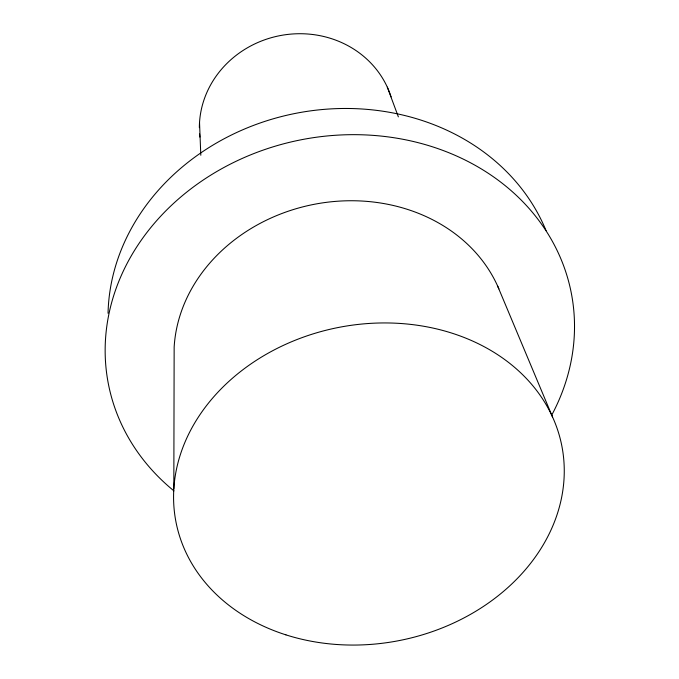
<?xml version="1.0" encoding="UTF-8"?>
<svg xmlns="http://www.w3.org/2000/svg" width="679" height="679" viewBox="0 0 679 679"><rect width="100%" height="100%" fill="white"/><g stroke="black" fill="none" stroke-linecap="round" stroke-linejoin="round"><path stroke-width="1.02" d="M173.824 488.727L174.155 347.071A168.248 144.186 -11.3 0 1 316.923 203.802A168.248 144.186 -11.3 0 1 498.887 288.898M497.614 285.995L552.545 417.008M387.302 87.124L398.361 116.864M199.524 122.415L200.806 155.262M173.943 490.892A235.885 202.444 -11.3 0 1 156.119 221.269A235.885 202.444 -11.3 0 1 464.13 159.54A235.885 202.444 -11.3 0 1 551.696 415.183M108.046 313.257A226.514 196.834 -11.3 0 1 297.64 112.969A226.514 196.834 -11.3 0 1 546.052 230.639M199.855 137.073A98.141 91.342 -11.3 0 1 199.575 133.941M199.354 127.635A98.141 91.342 -11.3 0 1 283.304 35.045A98.141 91.342 -11.3 0 1 391.087 96.876M285.927 634.865A196.647 159.48 -11.3 0 0 563.562 457.434A196.647 159.48 -11.3 0 0 257.256 359.717A196.647 159.48 -11.3 0 0 285.927 634.865"/></g></svg>
